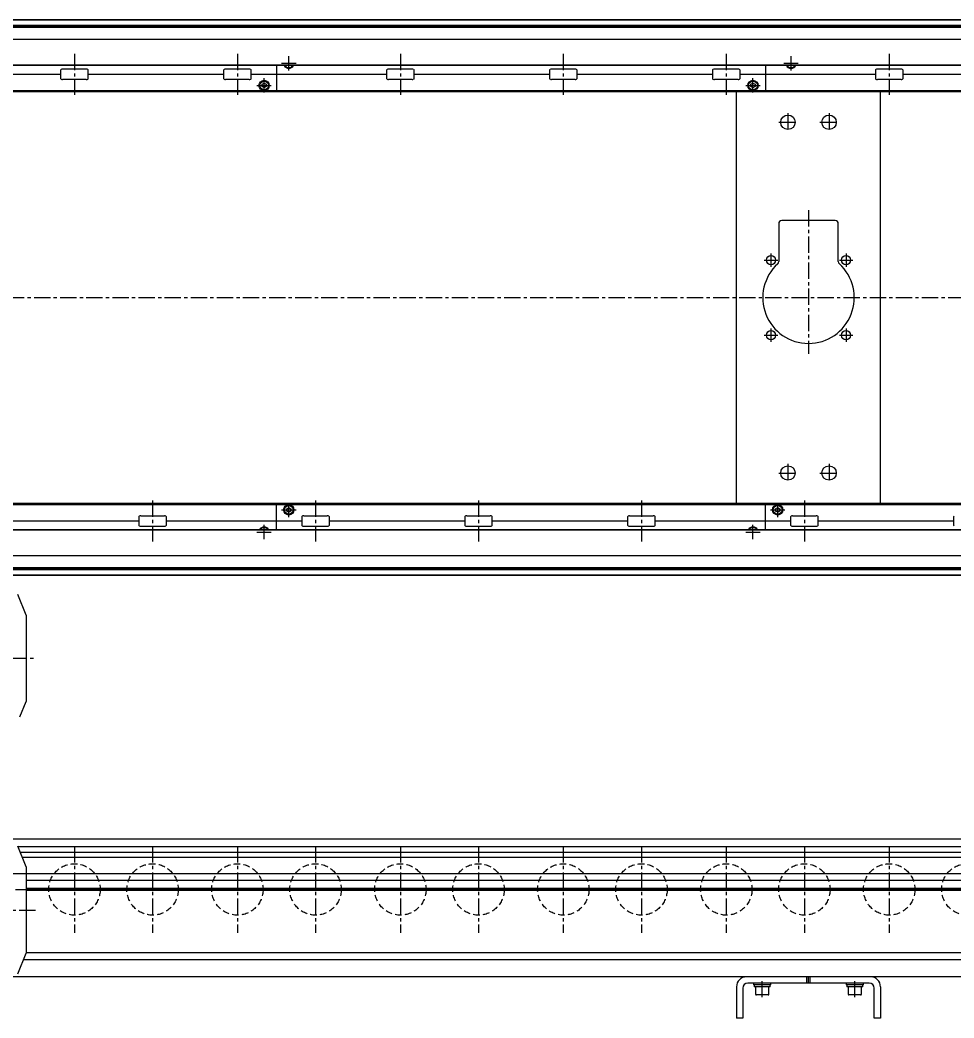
# Model space of a CAD drawing. Extents: x -10 to 3232, y -8 to 1051.
# Drawn here: x 676 to 1585, y 28 to 998 of the extents above; entities that cross this region are included whole.
import ezdxf

# ---------------------------------------------------------------- set-up
doc = ezdxf.new("R2010")
doc.units = 0
doc.header["$LTSCALE"] = 0.5
doc.linetypes.add('CENTER', pattern=[50.8, 31.75, -6.35, 6.35, -6.35])
doc.linetypes.add('DASHED', pattern=[19.05, 12.7, -6.35])
for name, color, linetype in [('MSM_CENTER', 1, 'CENTER'), ('MSM_CONTINUOUS', 7, 'CONTINUOUS'), ('MSM_DASHED', 4, 'DASHED')]:
    doc.layers.add(name, color=color, linetype=linetype)

msp = doc.modelspace()

# ---------------------------------------------------------------- linework, layer by layer
at = {"layer": 'MSM_CENTER'}
for p, q in [((729.25, 965.5), (729.25, 925.5)), ((887.75, 965.5), (887.75, 925.5)), ((937.75, 949.25), (937.75, 963.25)), ((1046.25, 965.5), (1046.25, 925.5)), ((1204.75, 965.5), (1204.75, 925.5)), ((1363.25, 965.5), (1363.25, 925.5)), ((1426.25, 949.25), (1426.25, 963.25)), ((1521.75, 965.5), (1521.75, 925.5)), ((930.75, 956.25), (944.75, 956.25)), ((1419.25, 956.25), (1433.25, 956.25)), ((913.75, 927.75), (913.75, 941.75)), ((1389.25, 927.75), (1389.25, 941.75)), ((906.75, 934.75), (920.75, 934.75)), ((1382.25, 934.75), (1396.25, 934.75)), ((1423.25, 907.9), (1423.25, 889.9)), ((1463.25, 907.9), (1463.25, 889.9)), ((1414.25, 898.9), (1432.25, 898.9)), ((1454.25, 898.9), (1472.25, 898.9)), ((1443.25, 813.4), (1443.25, 673.9)), ((1406.75, 771.4), (1406.75, 758.4)), ((1479.75, 771.4), (1479.75, 758.4)), ((1400.25, 764.9), (1413.25, 764.9)), ((1473.25, 764.9), (1486.25, 764.9)), ((359.75, 728.4), (2524.85, 728.4)), ((1400.25, 691.9), (1413.25, 691.9)), ((1406.75, 698.4), (1406.75, 685.4)), ((1473.25, 691.9), (1486.25, 691.9)), ((1479.75, 698.4), (1479.75, 685.4)), ((1423.25, 566.9), (1423.25, 548.9)), ((1463.25, 566.9), (1463.25, 548.9)), ((1414.25, 557.9), (1432.25, 557.9)), ((1454.25, 557.9), (1472.25, 557.9)), ((805.25, 531.3), (805.25, 491.3)), ((937.75, 515.05), (937.75, 529.05)), ((963.75, 531.3), (963.75, 491.3)), ((1122.25, 531.3), (1122.25, 491.3)), ((1280.75, 531.3), (1280.75, 491.3)), ((1413.25, 515.05), (1413.25, 529.05)), ((1439.25, 531.3), (1439.25, 491.3)), ((930.75, 522.05), (944.75, 522.05)), ((1406.25, 522.05), (1420.25, 522.05)), ((913.75, 493.55), (913.75, 507.55)), ((1389.25, 493.55), (1389.25, 507.55)), ((906.75, 500.55), (920.75, 500.55)), ((1382.25, 500.55), (1396.25, 500.55)), ((362.25, 377.75), (692.25, 377.75)), ((729.25, 195), (729.25, 111)), ((805.25, 195), (805.25, 111)), ((887.75, 195), (887.75, 111)), ((963.75, 195), (963.75, 111)), ((1046.25, 195), (1046.25, 111)), ((1122.25, 195), (1122.25, 111)), ((1204.75, 195), (1204.75, 111)), ((1280.75, 195), (1280.75, 111)), ((1363.25, 195), (1363.25, 111)), ((1439.25, 195), (1439.25, 111)), ((1521.75, 195), (1521.75, 111)), ((367.25, 153), (2515.25, 153)), ((472.25, 133), (692.25, 133)), ((1398.25, 48.4), (1398.25, 64)), ((1488.25, 48.4), (1488.25, 64))]:
    msp.add_line(p, q, dxfattribs=at)
at = {"layer": 'MSM_CONTINUOUS'}
for p, q in [((2514.85, 998.4), (370.65, 998.4)), ((2513.25, 998.35), (372.25, 998.35)), ((2488.58, 992.92), (396.92, 992.92)), ((2488.58, 991.18), (396.92, 991.18)), ((2488.5, 992.05), (397, 992.05)), ((2513.25, 979.55), (372.25, 979.55)), ((2513.25, 954.15), (372.25, 954.15)), ((2513.25, 954.55), (422.25, 954.55)), ((925.75, 954.15), (925.75, 929.4)), ((937.75, 953.94), (937.39, 954.15)), ((938.11, 954.15), (937.75, 953.94)), ((1401.25, 954.15), (1401.25, 929.4)), ((1426.25, 953.94), (1425.89, 954.15)), ((1426.61, 954.15), (1426.25, 953.94)), ((715.81, 945.5), (584.19, 945.5)), ((715.81, 949.5), (715.81, 941.5)), ((740.72, 950.5), (717.78, 950.5)), ((742.69, 941.5), (742.69, 949.5)), ((874.31, 945.5), (742.69, 945.5)), ((874.31, 949.5), (874.31, 941.5)), ((899.22, 950.5), (876.28, 950.5)), ((901.19, 941.5), (901.19, 949.5)), ((1032.81, 945.5), (901.19, 945.5)), ((1032.81, 949.5), (1032.81, 941.5)), ((1057.72, 950.5), (1034.78, 950.5)), ((1059.69, 941.5), (1059.69, 949.5)), ((1191.31, 945.5), (1059.69, 945.5)), ((1191.31, 949.5), (1191.31, 941.5)), ((1216.22, 950.5), (1193.28, 950.5)), ((1218.19, 941.5), (1218.19, 949.5)), ((1349.81, 945.5), (1218.19, 945.5)), ((1349.81, 949.5), (1349.81, 941.5)), ((1374.72, 950.5), (1351.78, 950.5)), ((1376.69, 941.5), (1376.69, 949.5)), ((1508.31, 945.5), (1376.69, 945.5)), ((1508.31, 949.5), (1508.31, 941.5)), ((1533.22, 950.5), (1510.28, 950.5)), ((1535.19, 941.5), (1535.19, 949.5)), ((1666.81, 945.5), (1535.19, 945.5)), ((740.72, 940.5), (717.78, 940.5)), ((899.22, 940.5), (876.28, 940.5)), ((911.75, 935.9), (913.75, 937.06)), ((911.75, 933.6), (911.75, 935.9)), ((913.75, 932.44), (911.75, 933.6)), ((913.75, 937.06), (915.75, 935.9)), ((915.75, 933.6), (913.75, 932.44)), ((915.75, 935.9), (915.75, 933.6)), ((1057.72, 940.5), (1034.78, 940.5)), ((1216.22, 940.5), (1193.28, 940.5)), ((1374.72, 940.5), (1351.78, 940.5)), ((1387.25, 935.9), (1389.25, 937.06)), ((1387.25, 933.6), (1387.25, 935.9)), ((1389.25, 932.44), (1387.25, 933.6)), ((1389.25, 937.06), (1391.25, 935.9)), ((1391.25, 933.6), (1389.25, 932.44)), ((1391.25, 935.9), (1391.25, 933.6)), ((1533.22, 940.5), (1510.28, 940.5)), ((2510.75, 929.4), (450.25, 929.4)), ((2514.85, 928.4), (450.25, 928.4)), ((1373.25, 528.4), (1373.25, 928.4)), ((1513.25, 528.4), (1513.25, 928.4)), ((1414.25, 800.4), (1414.25, 763.5)), ((1469.25, 803.4), (1417.25, 803.4)), ((1472.25, 763.5), (1472.25, 800.4)), ((2514.85, 528.4), (450.25, 528.4)), ((450.25, 527.4), (2510.75, 527.4)), ((925.75, 502.65), (925.75, 527.4)), ((935.75, 523.2), (937.75, 524.36)), ((937.75, 524.36), (939.75, 523.2)), ((1401.25, 502.65), (1401.25, 527.4)), ((1411.25, 523.2), (1413.25, 524.36)), ((1413.25, 524.36), (1415.25, 523.2)), ((791.81, 515.3), (791.81, 507.3)), ((793.78, 516.3), (816.72, 516.3)), ((818.69, 507.3), (818.69, 515.3)), ((935.75, 520.9), (935.75, 523.2)), ((937.75, 519.74), (935.75, 520.9)), ((939.75, 520.9), (937.75, 519.74)), ((939.75, 523.2), (939.75, 520.9)), ((950.31, 515.3), (950.31, 507.3)), ((952.28, 516.3), (975.22, 516.3)), ((977.19, 507.3), (977.19, 515.3)), ((1108.81, 515.3), (1108.81, 507.3)), ((1110.78, 516.3), (1133.72, 516.3)), ((1135.69, 507.3), (1135.69, 515.3)), ((1267.31, 515.3), (1267.31, 507.3)), ((1269.28, 516.3), (1292.22, 516.3)), ((1294.19, 507.3), (1294.19, 515.3)), ((1411.25, 520.9), (1411.25, 523.2)), ((1413.25, 519.74), (1411.25, 520.9)), ((1415.25, 520.9), (1413.25, 519.74)), ((1415.25, 523.2), (1415.25, 520.9)), ((1425.81, 515.3), (1425.81, 507.3)), ((1427.78, 516.3), (1450.72, 516.3)), ((1452.69, 507.3), (1452.69, 515.3)), ((1584.31, 515.3), (1584.31, 507.3)), ((660.19, 511.3), (791.81, 511.3)), ((793.78, 506.3), (816.72, 506.3)), ((818.69, 511.3), (950.31, 511.3)), ((952.28, 506.3), (975.22, 506.3)), ((977.19, 511.3), (1108.81, 511.3)), ((1110.78, 506.3), (1133.72, 506.3)), ((1135.69, 511.3), (1267.31, 511.3)), ((1269.28, 506.3), (1292.22, 506.3)), ((1294.19, 511.3), (1425.81, 511.3)), ((1427.78, 506.3), (1450.72, 506.3)), ((1452.69, 511.3), (1584.31, 511.3)), ((2513.25, 502.65), (372.25, 502.65)), ((2513.25, 502.25), (422.25, 502.25)), ((913.39, 502.65), (913.75, 502.86)), ((913.75, 502.86), (914.11, 502.65)), ((1388.89, 502.65), (1389.25, 502.86)), ((1389.25, 502.86), (1389.61, 502.65)), ((2513.25, 477.25), (372.25, 477.25)), ((2514.85, 458.4), (370.65, 458.4)), ((2513.25, 458.45), (372.25, 458.45)), ((2488.58, 465.62), (396.92, 465.62)), ((2488.58, 463.88), (396.92, 463.88)), ((2488.5, 464.75), (397, 464.75)), ((682.25, 419.75), (674.25, 439.75)), ((682.25, 419.75), (682.25, 335.75)), ((676.25, 320.75), (682.25, 335.75)), ((2513.25, 202), (372.25, 202)), ((682.25, 175), (674.25, 195)), ((2513.25, 194.6), (674.41, 194.6)), ((2397.25, 189), (676.65, 189)), ((2397.25, 184), (678.65, 184)), ((682.25, 175), (682.25, 91)), ((2297.25, 168.25), (667.25, 168.25)), ((2297.25, 161.75), (682.25, 161.75)), ((2297.25, 153.87), (682.25, 153.87)), ((2297.25, 153), (682.25, 153)), ((2297.25, 152.13), (682.25, 152.13)), ((674.25, 71), (682.25, 91)), ((2297.25, 91.25), (682.25, 91.25)), ((2297.25, 84.75), (679.75, 84.75)), ((2514.85, 68), (472.25, 68)), ((1441.75, 62), (1441.75, 68)), ((1443.25, 62), (1443.25, 68)), ((1444.75, 62), (1444.75, 68)), ((1373.25, 58.5), (1373.25, 28)), ((1502.25, 62), (1384.25, 62)), ((1389.75, 62), (1389.75, 60.4)), ((1406.75, 60.4), (1389.75, 60.4)), ((1390.55, 60.4), (1390.55, 58.4)), ((1405.95, 58.4), (1390.55, 58.4)), ((1391.75, 58.4), (1391.75, 51.2)), ((1404.75, 51.2), (1404.75, 58.4)), ((1405.95, 58.4), (1405.95, 60.4)), ((1406.75, 60.4), (1406.75, 62)), ((1479.75, 62), (1479.75, 60.4)), ((1496.75, 60.4), (1479.75, 60.4)), ((1480.55, 60.4), (1480.55, 58.4)), ((1495.95, 58.4), (1480.55, 58.4)), ((1481.75, 58.4), (1481.75, 51.2)), ((1494.75, 51.2), (1494.75, 58.4)), ((1495.95, 58.4), (1495.95, 60.4)), ((1496.75, 60.4), (1496.75, 62)), ((1513.25, 58.5), (1513.25, 28)), ((1379.25, 57), (1379.25, 28)), ((1403.95, 50.4), (1392.55, 50.4)), ((1493.95, 50.4), (1482.55, 50.4)), ((1507.25, 28), (1507.25, 57)), ((1379.25, 28), (1373.25, 28)), ((1513.25, 28), (1507.25, 28))]:
    msp.add_line(p, q, dxfattribs=at)
for centre, radius in [((913.75, 934.75), 5), ((913.75, 934.75), 4.25), ((1389.25, 934.75), 5), ((1389.25, 934.75), 4.25), ((1423.25, 898.9), 7), ((1463.25, 898.9), 7), ((1406.75, 764.9), 4.5), ((1479.75, 764.9), 4.5), ((1406.75, 691.9), 4.5), ((1479.75, 691.9), 4.5), ((1423.25, 557.9), 7), ((1463.25, 557.9), 7), ((937.75, 522.05), 5), ((937.75, 522.05), 4.25), ((1413.25, 522.05), 5), ((1413.25, 522.05), 4.25)]:
    msp.add_circle(centre, radius, dxfattribs=at)
for centre, radius, start, end in [((937.75, 956.25), 5, 204.83459, 335.16541), ((937.75, 956.25), 4.25, 209.61158, 330.38842), ((1426.25, 956.25), 5, 204.83459, 335.16541), ((1426.25, 956.25), 4.25, 209.61158, 330.38842), ((716.68, 949.38), 0.882, 115.53281, 172.10275), ((716.68, 941.62), 0.882, 187.89725, 244.46719), ((717.76, 947.09), 3.41, 89.66873, 115.24537), ((740.74, 947.09), 3.41, 64.75463, 90.33127), ((741.82, 949.38), 0.882, 7.89725, 64.46719), ((741.82, 941.62), 0.882, 295.53281, 352.10275), ((875.18, 949.38), 0.882, 115.53281, 172.10275), ((875.18, 941.62), 0.882, 187.89725, 244.46719), ((876.26, 947.09), 3.41, 89.66873, 115.24537), ((899.24, 947.09), 3.41, 64.75463, 90.33127), ((900.32, 949.38), 0.882, 7.89725, 64.46719), ((900.32, 941.62), 0.882, 295.53281, 352.10275), ((1033.68, 949.38), 0.882, 115.53281, 172.10275), ((1033.68, 941.62), 0.882, 187.89725, 244.46719), ((1034.76, 947.09), 3.41, 89.66873, 115.24537), ((1057.74, 947.09), 3.41, 64.75463, 90.33127), ((1058.82, 949.38), 0.882, 7.89725, 64.46719), ((1058.82, 941.62), 0.882, 295.53281, 352.10275), ((1192.18, 949.38), 0.882, 115.53281, 172.10275), ((1192.18, 941.62), 0.882, 187.89725, 244.46719), ((1193.26, 947.09), 3.41, 89.66873, 115.24537), ((1216.24, 947.09), 3.41, 64.75463, 90.33127), ((1217.32, 949.38), 0.882, 7.89725, 64.46719), ((1217.32, 941.62), 0.882, 295.53281, 352.10275), ((1350.68, 949.38), 0.882, 115.53281, 172.10275), ((1350.68, 941.62), 0.882, 187.89725, 244.46719), ((1351.76, 947.09), 3.41, 89.66873, 115.24537), ((1374.74, 947.09), 3.41, 64.75463, 90.33127), ((1375.82, 949.38), 0.882, 7.89725, 64.46719), ((1375.82, 941.62), 0.882, 295.53281, 352.10275), ((1509.18, 949.38), 0.882, 115.53281, 172.10275), ((1509.18, 941.62), 0.882, 187.89725, 244.46719), ((1510.26, 947.09), 3.41, 89.66873, 115.24537), ((1533.24, 947.09), 3.41, 64.75463, 90.33127), ((1534.32, 949.38), 0.882, 7.89725, 64.46719), ((1534.32, 941.62), 0.882, 295.53281, 352.10275), ((717.76, 943.91), 3.41, 244.75463, 270.33127), ((740.74, 943.91), 3.41, 269.66873, 295.24537), ((876.26, 943.91), 3.41, 244.75463, 270.33127), ((899.24, 943.91), 3.41, 269.66873, 295.24537), ((1034.76, 943.91), 3.41, 244.75463, 270.33127), ((1057.74, 943.91), 3.41, 269.66873, 295.24537), ((1193.26, 943.91), 3.41, 244.75463, 270.33127), ((1216.24, 943.91), 3.41, 269.66873, 295.24537), ((1351.76, 943.91), 3.41, 244.75463, 270.33127), ((1374.74, 943.91), 3.41, 269.66873, 295.24537), ((1510.26, 943.91), 3.41, 244.75463, 270.33127), ((1533.24, 943.91), 3.41, 269.66873, 295.24537), ((1417.25, 800.4), 3, 90, 180), ((1469.25, 800.4), 3, 0, 90), ((1443.25, 728.4), 44.5, 132.35205, 47.64795), ((1411.25, 763.5), 3, 312.35205, 360), ((1475.25, 763.5), 3, 180, 227.64795), ((792.68, 515.18), 0.882, 115.53281, 172.10275), ((793.76, 512.89), 3.41, 89.66873, 115.24537), ((816.74, 512.89), 3.41, 64.75463, 90.33127), ((817.82, 515.18), 0.882, 7.89725, 64.46719), ((951.18, 515.18), 0.882, 115.53281, 172.10275), ((952.26, 512.89), 3.41, 89.66873, 115.24537), ((975.24, 512.89), 3.41, 64.75463, 90.33127), ((976.32, 515.18), 0.882, 7.89725, 64.46719), ((1109.68, 515.18), 0.882, 115.53281, 172.10275), ((1110.76, 512.89), 3.41, 89.66873, 115.24537), ((1133.74, 512.89), 3.41, 64.75463, 90.33127), ((1134.82, 515.18), 0.882, 7.89725, 64.46719), ((1268.18, 515.18), 0.882, 115.53281, 172.10275), ((1269.26, 512.89), 3.41, 89.66873, 115.24537), ((1292.24, 512.89), 3.41, 64.75463, 90.33127), ((1293.32, 515.18), 0.882, 7.89725, 64.46719), ((1426.68, 515.18), 0.882, 115.53281, 172.10275), ((1427.76, 512.89), 3.41, 89.66873, 115.24537), ((1450.74, 512.89), 3.41, 64.75463, 90.33127), ((1451.82, 515.18), 0.882, 7.89725, 64.46719), ((1585.18, 515.18), 0.882, 115.53281, 172.10275), ((792.68, 507.42), 0.882, 187.89725, 244.46719), ((793.76, 509.71), 3.41, 244.75463, 270.33127), ((816.74, 509.71), 3.41, 269.66873, 295.24537), ((817.82, 507.42), 0.882, 295.53281, 352.10275), ((913.75, 500.55), 5, 24.83459, 155.16541), ((913.75, 500.55), 4.25, 29.61158, 150.38842), ((951.18, 507.42), 0.882, 187.89725, 244.46719), ((952.26, 509.71), 3.41, 244.75463, 270.33127), ((975.24, 509.71), 3.41, 269.66873, 295.24537), ((976.32, 507.42), 0.882, 295.53281, 352.10275), ((1109.68, 507.42), 0.882, 187.89725, 244.46719), ((1110.76, 509.71), 3.41, 244.75463, 270.33127), ((1133.74, 509.71), 3.41, 269.66873, 295.24537), ((1134.82, 507.42), 0.882, 295.53281, 352.10275), ((1268.18, 507.42), 0.882, 187.89725, 244.46719), ((1269.26, 509.71), 3.41, 244.75463, 270.33127), ((1292.24, 509.71), 3.41, 269.66873, 295.24537), ((1293.32, 507.42), 0.882, 295.53281, 352.10275), ((1389.25, 500.55), 5, 24.83459, 155.16541), ((1389.25, 500.55), 4.25, 29.61158, 150.38842), ((1426.68, 507.42), 0.882, 187.89725, 244.46719), ((1427.76, 509.71), 3.41, 244.75463, 270.33127), ((1450.74, 509.71), 3.41, 269.66873, 295.24537), ((1451.82, 507.42), 0.882, 295.53281, 352.10275), ((1585.18, 507.42), 0.882, 187.89725, 244.46719), ((1382.75, 58.5), 9.5, 90, 180), ((1503.75, 58.5), 9.5, 0, 90), ((1384.25, 57), 5, 90, 180), ((1502.25, 57), 5, 0, 90), ((1392.55, 51.2), 0.8, 180, 270), ((1403.95, 51.2), 0.8, 270, 0), ((1482.55, 51.2), 0.8, 180, 270), ((1493.95, 51.2), 0.8, 270, 0)]:
    msp.add_arc(centre, radius, start, end, dxfattribs=at)
at = {"layer": 'MSM_DASHED'}
for centre in [(729.25, 153), (805.25, 153), (887.75, 153), (963.75, 153), (1046.25, 153), (1122.25, 153), (1204.75, 153), (1280.75, 153), (1363.25, 153), (1439.25, 153), (1521.75, 153), (1597.75, 153)]:
    msp.add_circle(centre, 25, dxfattribs=at)

doc.saveas('drawing.dxf')
